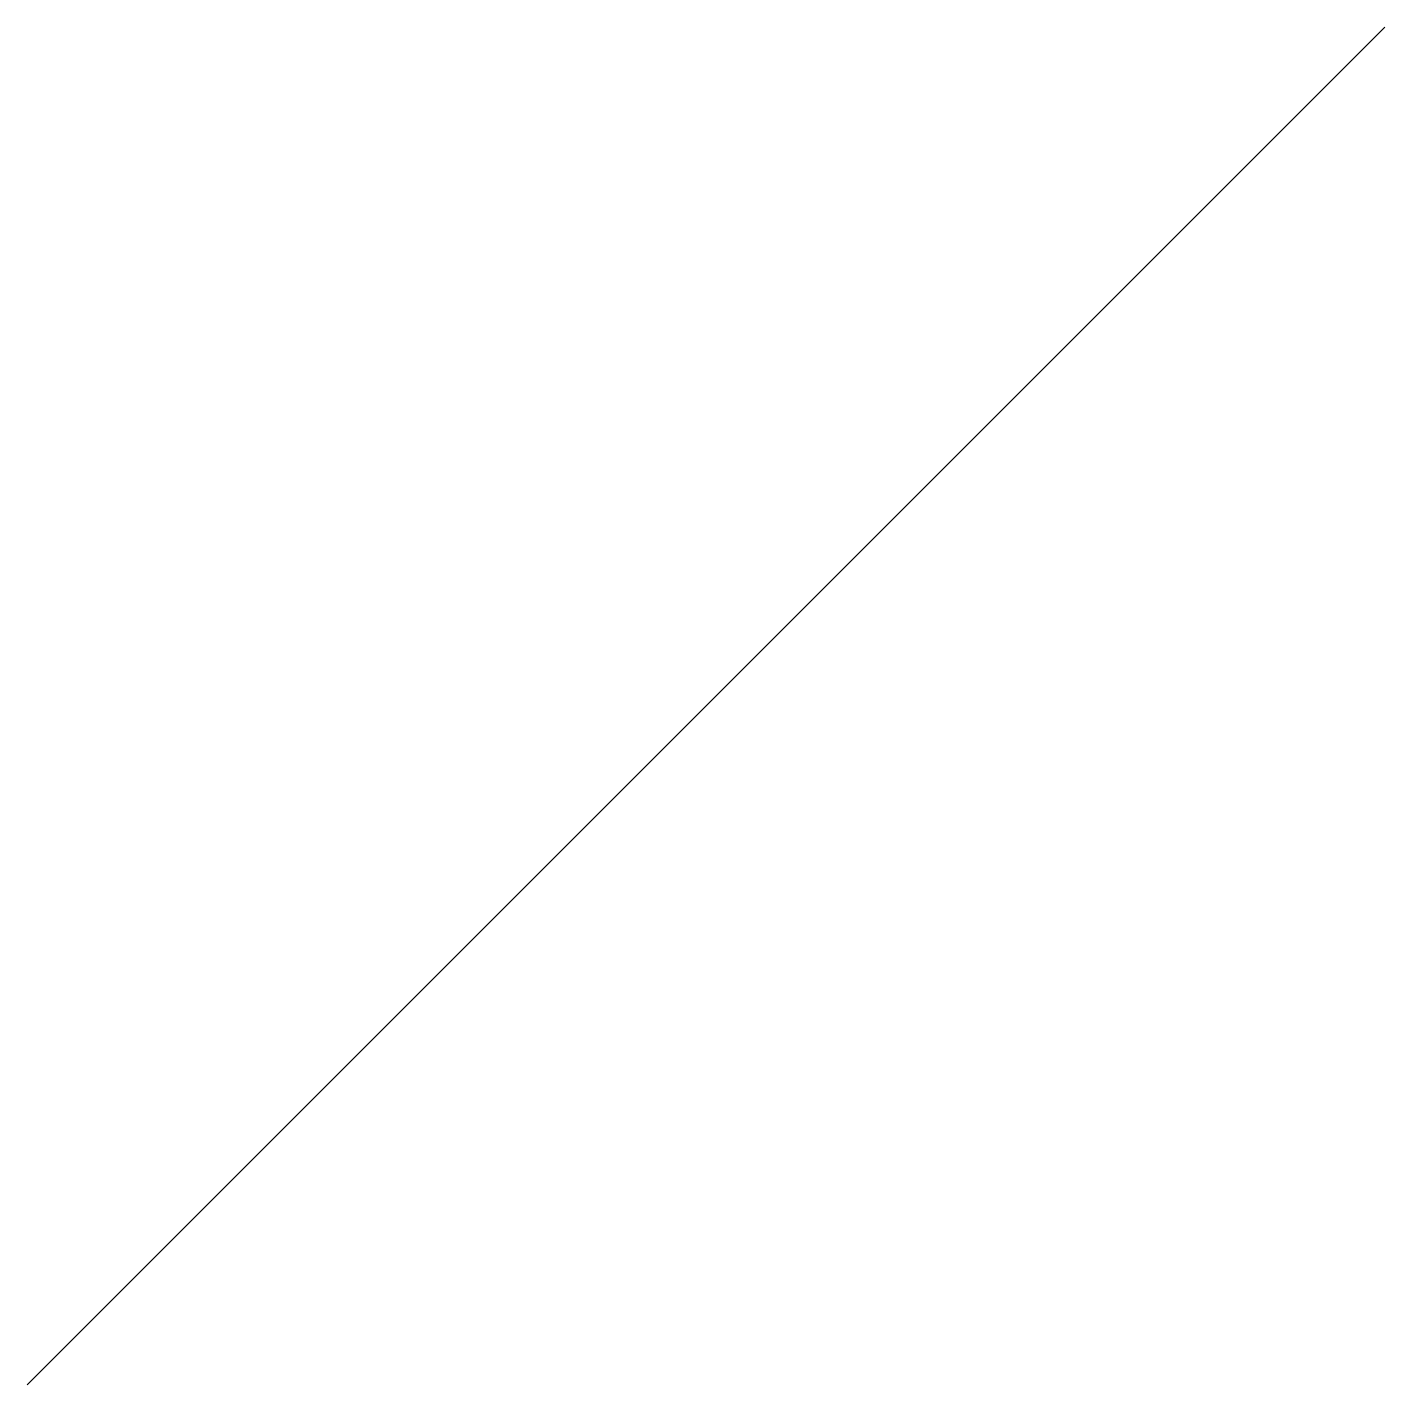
# Model space of a CAD drawing. Header units: feet. Extents: x -11.1 to 9, y -11.1 to 9.
import ezdxf

# ---------------------------------------------------------------- set-up
doc = ezdxf.new("R2010")
doc.units = ezdxf.units.FT
doc.header["$MEASUREMENT"] = 0

msp = doc.modelspace()

# ---------------------------------------------------------------- linework, layer by layer
msp.add_line((-11.11, -11.11, -11.11), (9, 9, 9))

doc.saveas('drawing.dxf')
